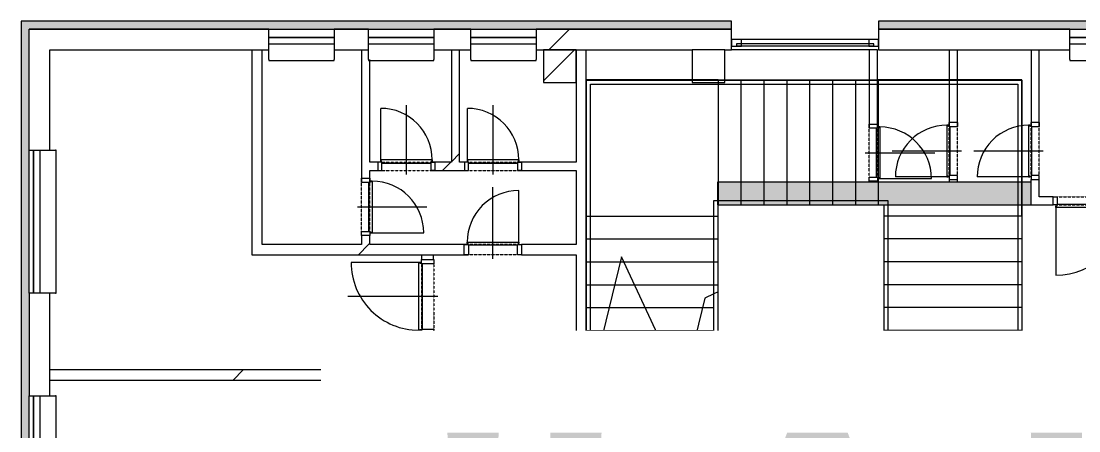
# Model space of a CAD drawing. Header units: millimetres. Extents: x -2814 to 222032, y -45352 to 20466.
# Drawn here: x 102771 to 115711, y 3898 to 8910 of the extents above; entities that cross this region are included whole.
import ezdxf

# ---------------------------------------------------------------- set-up
doc = ezdxf.new("R2010")
doc.units = ezdxf.units.MM
doc.linetypes.add('Čerchovaná se dvěma tečkami', pattern=[2.59, 1, -0.53, 0, -0.53, 0, -0.53])
for name, color, linetype, lineweight in [('A-DOOR', 31, 'Continuous', 13), ('A-DOOR-FRAM', 31, 'Continuous', 25), ('A-FLOR', 192, 'Continuous', 13), ('A-FLOR-HRAL', 11, 'Continuous', 13), ('A-GENM', 13, 'Continuous', 13), ('A-GLAZ', 151, 'Continuous', 13), ('A-GLAZ-CURT', 52, 'Continuous', 13), ('A-GLAZ-CWMG', 51, 'Continuous', 13), ('A-WALL', 113, 'Continuous', 13), ('A-WALL-PATT', 111, 'Continuous', 13), ('G-ANNO-TEXT', 231, 'Continuous', 9), ('S-COLS', 52, 'Continuous', 13), ('S-STRS', 31, 'Continuous', 13), ('S-STRS-MBND', 31, 'Continuous', 13)]:
    doc.layers.add(name, color=color, linetype=linetype, lineweight=lineweight)
doc.styles.add('Arial_3', font='arial.ttf', dxfattribs={"height": 5000})
pattern_1 = [(45, (92359, 0), (-4242.6, 4242.6), [])]

# ---------------------------------------------------------------- blocks, each defined once
blk = doc.blocks.new('OKNO_2k_ - OKNO_2k_1750 x 1750-1963716-Mapka _ závislý 5')
at = {"layer": 'A-GLAZ', "lineweight": 9}
for p, q in [((-875, 126), (875, 126)), ((-875, 75), (-875, 126)), ((875, 75), (-875, 75)), ((-875, 75), (875, 75)), ((-875, -5), (-875, 75)), ((875, 126), (875, 75)), ((875, 75), (875, -5)), ((875, -5), (-875, -5))]:
    blk.add_line(p, q, dxfattribs=at)
blk = doc.blocks.new('OKNO_1k - OKNO_1k_800x900-2034290-Mapka _ závislý 5')
at = {"layer": 'A-GLAZ', "lineweight": 9}
for p, q in [((-400, 126), (400, 126)), ((-400, 25), (-400, 126)), ((400, 25), (-400, 25)), ((-400, 25), (400, 25)), ((-400, -55), (-400, 25)), ((400, 126), (400, 25)), ((400, 25), (400, -55)), ((400, -55), (-400, -55))]:
    blk.add_line(p, q, dxfattribs=at)
blk = doc.blocks.new('parapet s nosem_vnitní - parapet s nosem_vnitní-1280353-Mapka _ závislý 5')
at = {"layer": 'A-GENM', "lineweight": 9}
for p, q in [((-400, -190), (-400, 0)), ((400, 0), (400, -190)), ((-400, -190), (-400, -200)), ((-400, -200), (400, -200)), ((-400, -200), (400, -200)), ((400, -200), (400, -190))]:
    blk.add_line(p, q, dxfattribs=at)
blk = doc.blocks.new('OKNO_1k - OKNO_1k_800x900-2034288-Mapka _ závislý 5')
at = {"layer": 'A-GLAZ', "lineweight": 9}
for p, q in [((-400, 126), (400, 126)), ((-400, 25), (-400, 126)), ((400, 25), (-400, 25)), ((-400, 25), (400, 25)), ((-400, -55), (-400, 25)), ((400, 126), (400, 25)), ((400, 25), (400, -55)), ((400, -55), (-400, -55))]:
    blk.add_line(p, q, dxfattribs=at)
blk = doc.blocks.new('OKNO_1k - OKNO_1k_800x900-2034289-Mapka _ závislý 5')
at = {"layer": 'A-GLAZ', "lineweight": 9}
for p, q in [((-400, 126), (400, 126)), ((-400, 25), (-400, 126)), ((400, 25), (-400, 25)), ((-400, 25), (400, 25)), ((-400, -55), (-400, 25)), ((400, 126), (400, 25)), ((400, 25), (400, -55)), ((400, -55), (-400, -55))]:
    blk.add_line(p, q, dxfattribs=at)
blk = doc.blocks.new('DPS_panel_plný - DPS_panel_plný-1380643-Mapka _ závislý 5')
at = {"layer": 'A-GLAZ-CURT', "lineweight": 9}
for p, q in [((840, 28), (-840, 28)), ((-840, 28), (-840, 0)), ((-840, 0), (840, 0)), ((840, 0), (840, 28))]:
    blk.add_line(p, q, dxfattribs=at)
blk = doc.blocks.new('Rectangular Mullion - Rectangular Mullion-Loc wall 49 Bottom 120mm 02-1380641-Mapka _ závislý 5')
at = {"layer": 'A-GLAZ-CWMG', "lineweight": 9}
for p, q in [((20783, 8685), (19223, 8685)), ((20783, 8605), (19223, 8605))]:
    blk.add_line(p, q, dxfattribs=at)
blk = doc.blocks.new('Rectangular Mullion - Rectangular Mullion-Loc wall 49 Bottom 120mm 02-1380644-Mapka _ závislý 5')
at = {"layer": 'A-GLAZ-CWMG', "lineweight": 9}
for p, q in [((-120, -79), (-120, 1)), ((-120, 1), (0, 1)), ((0, 1), (0, -79)), ((0, -79), (-120, -79))]:
    blk.add_line(p, q, dxfattribs=at)
blk = doc.blocks.new('Rectangular Mullion - Rectangular Mullion-Loc wall 49 Bottom 120mm 02-1380654-Mapka _ závislý 5')
at = {"layer": 'A-GLAZ-CWMG', "lineweight": 9}
for p, q in [((0, 1), (-120, 1)), ((-120, 1), (-120, -79)), ((0, -79), (0, 1)), ((-120, -79), (0, -79))]:
    blk.add_line(p, q, dxfattribs=at)
blk = doc.blocks.new('parapet s nosem_vnitní - parapet s nosem_vnitní-1501804-Mapka _ závislý 5')
at = {"layer": 'A-GENM', "lineweight": 9}
for p, q in [((-875, -190), (-875, 0)), ((875, 0), (875, -190)), ((-875, -190), (-875, -200)), ((-875, -200), (875, -200)), ((-875, -200), (875, -200)), ((875, -200), (875, -190))]:
    blk.add_line(p, q, dxfattribs=at)
blk = doc.blocks.new('DVERE_1k_oblozka - DD03_01_600x1970_koupelna-1549500-Mapka _ závislý 5')
at = {"layer": 'A-DOOR', "lineweight": 9}
for p, q in [((-315, 47), (-315, 707)), ((0, -103), (0, 747)), ((-300, 47), (-350, 47)), ((-350, 47), (-350, -53)), ((315, 77), (-315, 77)), ((-315, 77), (-315, 62)), ((-315, 62), (-300, 62)), ((-300, -53), (-300, 47)), ((-300, 37), (300, 37)), ((205, 77), (-205, 77)), ((300, 62), (315, 62)), ((350, 47), (300, 47)), ((300, 47), (300, -53)), ((315, 62), (315, 77)), ((315, 77), (315, 47)), ((350, -53), (350, 47)), ((-350, -53), (-300, -53)), ((300, -53), (350, -53))]:
    blk.add_line(p, q, dxfattribs=at)
at = {"layer": 'A-DOOR', "linetype": 'Čerchovaná se dvěma tečkami', "lineweight": 9}
for p, q in [((-300, 47), (300, 47)), ((-300, -53), (300, -53))]:
    blk.add_line(p, q, dxfattribs=at)
at = {"layer": 'A-DOOR', "lineweight": 9}
blk.add_arc((-315, 77), 630, 360, 90, dxfattribs=at)
at = {"layer": 'A-DOOR-FRAM', "lineweight": 9}
for p, q in [((-300, 47), (-350, 47)), ((-300, -53), (-300, 47)), ((300, 47), (300, -53)), ((300, 47), (350, 47)), ((-350, -53), (-300, -53)), ((350, -53), (300, -53))]:
    blk.add_line(p, q, dxfattribs=at)
blk = doc.blocks.new('DVERE_1k_oblozka - DD03_01_600x1970_koupelna-1549499-Mapka _ závislý 5')
at = {"layer": 'A-DOOR', "lineweight": 9}
for p, q in [((-350, 53), (-300, 53)), ((-350, -47), (-350, 53)), ((-300, 53), (-300, -47)), ((0, 103), (0, -747)), ((300, 53), (350, 53)), ((300, -47), (300, 53)), ((350, 53), (350, -47)), ((-300, -47), (-350, -47)), ((-315, -47), (-315, -707)), ((-315, -62), (-300, -62)), ((-315, -77), (-315, -62)), ((315, -77), (-315, -77)), ((-300, -37), (300, -37)), ((205, -77), (-205, -77)), ((350, -47), (300, -47)), ((300, -62), (315, -62)), ((315, -77), (315, -47)), ((315, -62), (315, -77))]:
    blk.add_line(p, q, dxfattribs=at)
at = {"layer": 'A-DOOR', "linetype": 'Čerchovaná se dvěma tečkami', "lineweight": 9}
for p, q in [((-300, 53), (300, 53)), ((-300, -47), (300, -47))]:
    blk.add_line(p, q, dxfattribs=at)
at = {"layer": 'A-DOOR', "lineweight": 9}
blk.add_arc((-315, -77), 630, 270, 0, dxfattribs=at)
at = {"layer": 'A-DOOR-FRAM', "lineweight": 9}
for p, q in [((-350, 53), (-300, 53)), ((-300, 53), (-300, -47)), ((300, -47), (300, 53)), ((350, 53), (300, 53)), ((-300, -47), (-350, -47)), ((300, -47), (350, -47))]:
    blk.add_line(p, q, dxfattribs=at)
blk = doc.blocks.new('DVERE_1k_oblozka - DD03_01_800x1970_koupelna-1549492-Mapka _ závislý 5')
at = {"layer": 'A-DOOR', "lineweight": 9}
for p, q in [((-450, 53), (-400, 53)), ((-450, -47), (-450, 53)), ((-400, 53), (-400, -47)), ((0, 103), (0, -947)), ((400, 53), (450, 53)), ((400, -47), (400, 53)), ((450, 53), (450, -47)), ((-400, -47), (-450, -47)), ((-415, -47), (-415, -907)), ((-415, -62), (-400, -62)), ((-415, -77), (-415, -62)), ((415, -77), (-415, -77)), ((-400, -37), (400, -37)), ((305, -77), (-305, -77)), ((450, -47), (400, -47)), ((400, -62), (415, -62)), ((415, -77), (415, -47)), ((415, -62), (415, -77))]:
    blk.add_line(p, q, dxfattribs=at)
at = {"layer": 'A-DOOR', "linetype": 'Čerchovaná se dvěma tečkami', "lineweight": 9}
for p, q in [((-400, 53), (400, 53)), ((-400, -47), (400, -47))]:
    blk.add_line(p, q, dxfattribs=at)
at = {"layer": 'A-DOOR', "lineweight": 9}
blk.add_arc((-415, -77), 830, 270, 0, dxfattribs=at)
at = {"layer": 'A-DOOR-FRAM', "lineweight": 9}
for p, q in [((-450, 53), (-400, 53)), ((-400, 53), (-400, -47)), ((400, -47), (400, 53)), ((450, 53), (400, 53)), ((-400, -47), (-450, -47)), ((400, -47), (450, -47))]:
    blk.add_line(p, q, dxfattribs=at)
blk = doc.blocks.new('DVERE_1k_oblozka - DD03_01_800x1970_koupelna-1549494-Mapka _ závislý 5')
at = {"layer": 'A-DOOR', "lineweight": 9}
for p, q in [((-450, 78), (-400, 78)), ((-450, -72), (-450, 78)), ((-400, 78), (-400, -72)), ((0, 128), (0, -972)), ((400, 78), (450, 78)), ((400, -72), (400, 78)), ((450, 78), (450, -72)), ((-400, -72), (-450, -72)), ((-415, -72), (-415, -932)), ((-415, -87), (-400, -87)), ((-415, -102), (-415, -87)), ((415, -102), (-415, -102)), ((-400, -62), (400, -62)), ((305, -102), (-305, -102)), ((450, -72), (400, -72)), ((400, -87), (415, -87)), ((415, -102), (415, -72)), ((415, -87), (415, -102))]:
    blk.add_line(p, q, dxfattribs=at)
at = {"layer": 'A-DOOR', "linetype": 'Čerchovaná se dvěma tečkami', "lineweight": 9}
for p, q in [((-400, 78), (400, 78)), ((-400, -72), (400, -72))]:
    blk.add_line(p, q, dxfattribs=at)
at = {"layer": 'A-DOOR', "lineweight": 9}
blk.add_arc((-415, -102), 830, 270, 0, dxfattribs=at)
at = {"layer": 'A-DOOR-FRAM', "lineweight": 9}
for p, q in [((-450, 78), (-400, 78)), ((-400, 78), (-400, -72)), ((400, -72), (400, 78)), ((450, 78), (400, 78)), ((-400, -72), (-450, -72)), ((400, -72), (450, -72))]:
    blk.add_line(p, q, dxfattribs=at)
blk = doc.blocks.new('DVERE_1k_oblozka - DD03_01_600x1970_koupelna-1940558-Mapka _ závislý 5')
at = {"layer": 'A-DOOR', "lineweight": 9}
for p, q in [((-350, 65), (-300, 65)), ((-350, -60), (-350, 65)), ((-300, 65), (-300, -60)), ((0, 115), (0, -760)), ((300, 65), (350, 65)), ((300, -60), (300, 65)), ((350, 65), (350, -60)), ((-300, -60), (-350, -60)), ((-315, -60), (-315, -720)), ((-315, -75), (-300, -75)), ((-315, -90), (-315, -75)), ((315, -90), (-315, -90)), ((-300, -50), (300, -50)), ((205, -90), (-205, -90)), ((350, -60), (300, -60)), ((300, -75), (315, -75)), ((315, -90), (315, -60)), ((315, -75), (315, -90))]:
    blk.add_line(p, q, dxfattribs=at)
at = {"layer": 'A-DOOR', "linetype": 'Čerchovaná se dvěma tečkami', "lineweight": 9}
for p, q in [((-300, 65), (300, 65)), ((-300, -60), (300, -60))]:
    blk.add_line(p, q, dxfattribs=at)
at = {"layer": 'A-DOOR', "lineweight": 9}
blk.add_arc((-315, -90), 630, 270, 0, dxfattribs=at)
at = {"layer": 'A-DOOR-FRAM', "lineweight": 9}
for p, q in [((-350, 65), (-300, 65)), ((-300, 65), (-300, -60)), ((300, -60), (300, 65)), ((350, 65), (300, 65)), ((-300, -60), (-350, -60)), ((300, -60), (350, -60))]:
    blk.add_line(p, q, dxfattribs=at)
blk = doc.blocks.new('DVERE_1k_oblozka - DD03_01_800x1970_koupelna-1941344-Mapka _ závislý 5')
at = {"layer": 'A-DOOR', "lineweight": 9}
for p, q in [((0, 178), (0, -1022)), ((-450, 128), (-400, 128)), ((-450, -122), (-450, 128)), ((-400, 128), (-400, -122)), ((400, 128), (450, 128)), ((400, -122), (400, 128)), ((450, 128), (450, -122)), ((-400, -122), (-450, -122)), ((-415, -122), (-415, -982)), ((-400, -112), (400, -112)), ((450, -122), (400, -122)), ((415, -152), (415, -122)), ((-415, -137), (-400, -137)), ((-415, -152), (-415, -137)), ((415, -152), (-415, -152)), ((305, -152), (-305, -152)), ((400, -137), (415, -137)), ((415, -137), (415, -152))]:
    blk.add_line(p, q, dxfattribs=at)
at = {"layer": 'A-DOOR', "linetype": 'Čerchovaná se dvěma tečkami', "lineweight": 9}
for p, q in [((-400, 128), (400, 128)), ((-400, -122), (400, -122))]:
    blk.add_line(p, q, dxfattribs=at)
at = {"layer": 'A-DOOR', "lineweight": 9}
blk.add_arc((-415, -152), 830, 270, 0, dxfattribs=at)
at = {"layer": 'A-DOOR-FRAM', "lineweight": 9}
for p, q in [((-450, 128), (-400, 128)), ((-400, 128), (-400, -122)), ((400, -122), (400, 128)), ((450, 128), (400, 128)), ((-400, -122), (-450, -122)), ((400, -122), (450, -122))]:
    blk.add_line(p, q, dxfattribs=at)
blk = doc.blocks.new('Typ horního madla - Horní madlo_Vnitřní_-2021614-Mapka _ závislý 5')
at = {"layer": 'A-FLOR-HRAL', "lineweight": 9}
for p, q in [((18888, 6715), (19013, 6715)), ((18888, 6590), (18888, 6715)), ((18938, 6665), (19013, 6665)), ((18938, 6590), (18938, 6665)), ((19013, 6715), (20898, 6715)), ((19013, 6665), (20898, 6665)), ((20898, 6715), (21015, 6715)), ((20898, 6665), (20965, 6665)), ((20965, 6665), (20965, 6526)), ((21015, 6715), (21015, 6526)), ((18888, 6526), (18888, 6590)), ((18888, 5574), (18888, 6526)), ((18938, 6526), (18938, 6590)), ((18938, 5597), (18938, 6526)), ((20965, 6526), (20965, 4846)), ((21015, 6526), (21015, 4846)), ((18938, 5597), (18888, 5574)), ((18888, 4846), (18888, 5574)), ((18938, 4846), (18938, 5597)), ((18888, 4846), (18938, 4846)), ((21015, 4846), (20965, 4846))]:
    blk.add_line(p, q, dxfattribs=at)
blk = doc.blocks.new('Typ horního madla - Horní madlo_Vnitřní_-2021630-Mapka _ závislý 5')
at = {"layer": 'A-FLOR-HRAL', "lineweight": 9}
for p, q in [((17327, 8190), (18658, 8190)), ((17327, 6526), (17327, 8190)), ((18658, 8190), (20898, 8190)), ((20898, 8190), (22655, 8190)), ((22655, 8190), (22655, 6806)), ((17377, 8140), (18658, 8140)), ((17377, 6526), (17377, 8140)), ((18658, 8140), (20898, 8140)), ((20898, 8140), (22605, 8140)), ((22605, 8140), (22605, 6806)), ((22605, 6806), (22605, 4846)), ((22655, 6806), (22655, 4846)), ((17327, 4846), (17327, 6526)), ((17377, 4869), (17377, 6526)), ((17377, 4869), (17327, 4846)), ((17327, 4846), (17377, 4846)), ((17327, 4846), (17327, 4846)), ((17377, 4846), (17377, 4869)), ((22655, 4846), (22605, 4846))]:
    blk.add_line(p, q, dxfattribs=at)
blk = doc.blocks.new('Betonový čtvercový sloup - 400 x 400-V184-Mapka _ závislý 5')
at = {"layer": 'S-COLS', "lineweight": 9}
h = blk.add_hatch(dxfattribs=at)
h.set_pattern_fill('FP_225', color=256, style=0, pattern_type=2)
h.set_pattern_definition([(45, (-18821, -8360), (-7184, 7184), []), (45, (-15948, -8360), (-7184, 7184), []), (45, (-10200, -8360), (-4310.5, 10058), [4064, -2032, 67, -1965])])
h.paths.add_polyline_path([(-200, -200), (200, -200), (200, 200), (-200, 200)])
for p, q in [((200, 200), (-200, 200)), ((-200, 200), (-200, -200)), ((200, -200), (200, 200)), ((-200, -200), (200, -200))]:
    blk.add_line(p, q, dxfattribs=at)

msp = doc.modelspace()

# ---------------------------------------------------------------- hatches: boundary and pattern name
at = {"layer": 'A-WALL-PATT', "lineweight": 9}
h = msp.add_hatch(color=256, dxfattribs=at)
h.paths.add_polyline_path([(118791.2, 8810.3), (118791.2, 8910.3), (113261.9, 8910.3), (113261.9, 8810.3), (118691.2, 8810.3)])
h.paths.add_polyline_path([(102871.2, 8810.3), (111461.9, 8810.3), (111461.9, 8910.3), (102771.2, 8910.3), (102771.2, 8810.3)])
for points in [[(102771.2, -4049.7), (102871.2, -4049.7), (102871.2, 8810.3), (102771.2, 8810.3), (102771.2, -3886.1)], [(114226.3, 6661.4), (115126.3, 6661.4), (115126.3, 6941.4), (111290.5, 6941.4), (111290.5, 6661.4), (114126.3, 6661.4)]]:
    msp.add_hatch(color=256, dxfattribs=at).paths.add_polyline_path(points)
h = msp.add_hatch(dxfattribs=at)
h.set_pattern_fill('FP_161', color=256, angle=-315, style=0, pattern_type=2)
h.set_pattern_definition([(225, (109478, 8810), (5747.4, -5747.4), []), (180, (100320, 6118), (-5747.4, -5747.4), [1016, -10478.7]), (225, (99304, 6118), (5747.4, -5747.4), [1016, -7112]), (270, (98586, 5400), (5747.4, -5747.4), [1016, -10478.7]), (315, (98586, 4384), (5747.4, 5747.4), [1016, -7112]), (180, (100320, 3665.3), (-5747.4, -5747.4), [1016, -10478.7]), (225, (101039, 4384), (5747.4, -5747.4), [1016, -7112]), (270, (101038.7, 5400), (5747.4, -5747.4), [1016, -10478.7]), (315, (100320, 6118), (5747.4, 5747.4), [1016, -7112]), (225, (97657, 2736.5), (5747.4, -5747.4), [2032, -6096])])
h.paths.add_polyline_path([(118691.2, 8560.3), (118691.2, 8810.3), (116402.6, 8810.3), (116402.6, 8560.3), (118441.2, 8560.3)])
h.paths.add_polyline_path([(103121.2, 8560.3), (105801.7, 8560.3), (105801.7, 8810.3), (102871.2, 8810.3), (102871.2, 8560.3)])
h.paths.add_polyline_path([(107021.7, 8560.3), (107021.7, 8810.3), (106601.7, 8810.3), (106601.7, 8560.3), (106936.3, 8560.3)])
h.paths.add_polyline_path([(114126.3, 8560.3), (115602.6, 8560.3), (115602.6, 8810.3), (113261.9, 8810.3), (113261.9, 8560.3)])
h.paths.add_polyline_path([(107821.7, 8560.3), (108271.7, 8577.6), (108271.7, 8810.3), (107821.7, 8810.3), (107821.7, 8604.7)])
h.paths.add_polyline_path([(109071.7, 8560.3), (111461.9, 8560.3), (111461.9, 8810.3), (109071.7, 8810.3), (109071.7, 8630.3)])
h = msp.add_hatch(dxfattribs=at)
h.set_pattern_fill('FP_160', color=256, angle=45, style=0, pattern_type=2)
h.set_pattern_definition([(315, (102871, -536.6), (5747.4, 5747.4), []), (270, (105563.3, -9694.5), (5747.4, -5747.4), [1016, -10478.7]), (315, (105563, -10710.5), (5747.4, 5747.4), [1016, -7112]), (0, (106282, -11429), (5747.4, 5747.4), [1016, -10478.7]), (45, (107298, -11429), (-5747.4, 5747.4), [1016, -7112]), (270, (108016, -9694.5), (5747.4, -5747.4), [1016, -10478.7]), (315, (107298, -8976), (5747.4, 5747.4), [1016, -7112]), (0, (106282, -8976), (5747.4, 5747.4), [1016, -10478.7]), (45, (105563, -9694.5), (-5747.4, 5747.4), [1016, -7112]), (315, (108945, -12358), (5747.4, 5747.4), [2032, -6096])])
h.paths.add_polyline_path([(102871.2, -3886.1), (103037.7, -3886.1), (103037.7, -3474), (103121.2, -3474), (103121.2, -408.1), (102871.2, -408.1), (102871.2, -3474)])
h.paths.add_polyline_path([(103001.2, 1341.9), (103121.2, 1341.9), (103119, 2577.8), (102871.2, 2577.8), (102871.2, 1341.9), (102921.2, 1341.9)])
h.paths.add_polyline_path([(103046.5, 4327.8), (103121.2, 4327.8), (103121.2, 5582.8), (102871.2, 5582.8), (102871.2, 4327.8), (103001.2, 4327.8)])
h.paths.add_polyline_path([(102921.2, 7332.8), (103121.2, 7332.8), (103121.2, 8560.3), (102871.2, 8560.3), (102871.2, 7332.8)])
h = msp.add_hatch(dxfattribs=at)
h.set_pattern_fill('FP_143', color=256, style=0, pattern_type=2)
h.set_pattern_definition(pattern_1)
h.paths.add_polyline_path([(106936.3, 6177.3), (107036.3, 6177.3), (107036.3, 6287.3), (106936.3, 6287.3)])
h.paths.add_polyline_path([(106936.3, 6987.3), (107036.3, 6987.3), (107021.7, 8560.3), (106936.3, 8560.3), (106936.3, 7994.3)])
h = msp.add_hatch(dxfattribs=at)
h.set_pattern_fill('FP_143', color=256, style=0, pattern_type=2)
h.set_pattern_definition(pattern_1)
h.paths.add_polyline_path([(108134.8, 7183.7), (108134.8, 8560.3), (108034.8, 8560.3), (108034.8, 7183.7)])
h = msp.add_hatch(dxfattribs=at)
h.set_pattern_fill('FP_143', color=256, style=0, pattern_type=2)
h.set_pattern_definition(pattern_1)
h.paths.add_polyline_path([(108194.8, 7083.7), (108194.8, 7183.7), (107834.8, 7183.7), (107834.8, 7083.7)])
h.paths.add_polyline_path([(107036.3, 7083.7), (107134.8, 7083.7), (107134.8, 7183.7), (107036.3, 7183.7)])
h.paths.add_polyline_path([(109560.5, 7083.7), (109560.5, 7183.7), (108894.8, 7183.7), (108894.8, 7083.7)])
h = msp.add_hatch(dxfattribs=at)
h.set_pattern_fill('FP_143', color=256, style=0, pattern_type=2)
h.set_pattern_definition(pattern_1)
h.paths.add_polyline_path([(108192.8, 6052.3), (108192.8, 6177.3), (105593.8, 6177.3), (105593.8, 6052.3), (107817.8, 6052.3)])
h.paths.add_polyline_path([(108892.8, 6052.3), (109560.5, 6052.3), (109560.5, 6177.3), (108892.8, 6177.3)])
h = msp.add_hatch(dxfattribs=at)
h.set_pattern_fill('FP_222', color=256, angle=45, style=0, pattern_type=2)
h.set_pattern_definition([(135, (107818, 4856), (-5747, -5747), []), (90, (105125.6, 14014), (-5747.4, 5747.4), [1016, -10478.7]), (135, (105126, 15030), (-5747.4, -5747.4), [1016, -7112]), (180, (104407, 15748.4), (-5747.4, -5747.4), [1016, -10478.7]), (225, (103391, 15748), (5747.4, -5747.4), [1016, -7112]), (90, (102673, 14014), (-5747.4, 5747.4), [1016, -10478.7]), (135, (103391, 13295.5), (-5747.4, -5747.4), [1016, -7112]), (180, (104407, 13295.5), (-5747.4, -5747.4), [1016, -10478.7]), (225, (105126, 14014), (5747.4, -5747.4), [1016, -7112]), (135, (101744, 16677), (-5747.4, -5747.4), [2032, -6096])])
h.paths.add_polyline_path([(107567.8, -1083.3), (107817.8, -1083.3), (107817.8, 1.7), (107567.8, 1.7)])
h.paths.add_polyline_path([(107567.8, 901.7), (107817.8, 901.7), (107817.8, 3076.7), (107567.8, 3076.7), (107567.8, 1181.6)])
h.paths.add_polyline_path([(107678, 3976.7), (107817.8, 3976.7), (107817.8, 5048), (107567.8, 5048), (107567.8, 3976.7)])
h = msp.add_hatch(dxfattribs=at)
h.set_pattern_fill('FP_143', color=256, style=0, pattern_type=2)
h.set_pattern_definition(pattern_1)
h.paths.add_polyline_path([(103121.2, 4519.2), (107567.8, 4519.2), (107567.8, 4644.2), (103121.2, 4644.2)])
at = {"layer": 'S-COLS', "lineweight": 9}
h = msp.add_hatch(dxfattribs=at)
h.set_pattern_fill('FP_200', color=256, style=0, pattern_type=2)
h.set_pattern_definition([(45, (92359, 0), (-7184, 7184), []), (45, (95233, 0), (-7184, 7184), []), (45, (100980, 0), (-4310.5, 10058), [4064, -2032, 67, -1965])])
h.paths.add_polyline_path([(109160.5, 8160.3), (109560.5, 8160.3), (109560.5, 8560.3), (109160.5, 8560.3)])

# ---------------------------------------------------------------- linework, layer by layer
at = {"layer": 'A-FLOR', "lineweight": 9}
msp.add_line((113147.4, 8560.3), (111461.9, 8560.3), dxfattribs=at)
at = {"layer": 'A-WALL', "lineweight": 9}
for p, q in [((111461.9, 8910.3), (102771.2, 8910.3)), ((102771.2, 8910.3), (102771.2, -4049.7)), ((102871.2, 8810.3), (105801.7, 8810.3)), ((105801.7, 8810.3), (102871.2, 8810.3)), ((102871.2, 7332.8), (102871.2, 8810.3)), ((106601.7, 8810.3), (107021.7, 8810.3)), ((107021.7, 8810.3), (106601.7, 8810.3)), ((107821.7, 8810.3), (108271.7, 8810.3)), ((108271.7, 8810.3), (107821.7, 8810.3)), ((109071.7, 8810.3), (111461.9, 8810.3)), ((111461.9, 8810.3), (109071.7, 8810.3)), ((111461.9, 8560.3), (111461.9, 8910.3)), ((118791.2, 8910.3), (113261.9, 8910.3)), ((113261.9, 8910.3), (113261.9, 8560.3)), ((113261.9, 8810.3), (115602.6, 8810.3)), ((115602.6, 8810.3), (113261.9, 8810.3)), ((103121.2, 7332.8), (103121.2, 8560.3)), ((103121.2, 8560.3), (105801.7, 8560.3)), ((105593.8, 8560.3), (105593.8, 6052.3)), ((105718.8, 6177.3), (105718.8, 8560.3)), ((106601.7, 8560.3), (107021.7, 8560.3)), ((106936.3, 8560.3), (106936.3, 6987.3)), ((107821.7, 8560.3), (108271.7, 8560.3)), ((108034.8, 8560.3), (108034.8, 7183.7)), ((108134.8, 7183.7), (108134.8, 8560.3)), ((109071.7, 8560.3), (110980.5, 8560.3)), ((109560.5, 8560.3), (109560.5, 7183.7)), ((109685.5, 4725.3), (109685.5, 8560.3)), ((111380.5, 8560.3), (111461.9, 8560.3)), ((113247.4, 8560.3), (113147.4, 8560.3)), ((113147.4, 8560.3), (113147.4, 7650.8)), ((113247.4, 7650.8), (113247.4, 8560.3)), ((113261.9, 8560.3), (115602.6, 8560.3)), ((114126.3, 8560.3), (114126.3, 7671.4)), ((114226.3, 7671.4), (114226.3, 8560.3)), ((115126.3, 8560.3), (115126.3, 7671.4)), ((115226.3, 7671.4), (115226.3, 8560.3)), ((107036.3, 7183.7), (107036.3, 8440.3)), ((107134.8, 7183.7), (107036.3, 7183.7)), ((108034.8, 7183.7), (107834.8, 7183.7)), ((108194.8, 7183.7), (108134.8, 7183.7)), ((109560.5, 7183.7), (108894.8, 7183.7)), ((107036.3, 7083.7), (107134.8, 7083.7)), ((107036.3, 6987.3), (107036.3, 7083.7)), ((107834.8, 7083.7), (108194.8, 7083.7)), ((108894.8, 7083.7), (109560.5, 7083.7)), ((109560.5, 7083.7), (109560.5, 6177.3)), ((115126.3, 6941.4), (111290.5, 6941.4)), ((111290.5, 6941.4), (111290.5, 6661.4)), ((113147.4, 6950.8), (113147.4, 6941.4)), ((113247.4, 6941.4), (113247.4, 6950.8)), ((114126.3, 6971.4), (114126.3, 6941.4)), ((114226.3, 6941.4), (114226.3, 6971.4)), ((115126.3, 6661.4), (115126.3, 6971.4)), ((115226.3, 6761.4), (115226.3, 6971.4)), ((115396.3, 6761.4), (115226.3, 6761.4)), ((111290.5, 6661.4), (115126.3, 6661.4)), ((115126.3, 6661.4), (115396.3, 6661.4)), ((106936.3, 6287.3), (106936.3, 6177.3)), ((107036.3, 6177.3), (107036.3, 6287.3)), ((106936.3, 6177.3), (105718.8, 6177.3)), ((108192.8, 6177.3), (107036.3, 6177.3)), ((109560.5, 6177.3), (108892.8, 6177.3)), ((105593.8, 6052.3), (108192.8, 6052.3)), ((107667.8, 6052.3), (107667.8, 5993)), ((107817.8, 5993), (107817.8, 6052.3)), ((108892.8, 6052.3), (109560.5, 6052.3)), ((109560.5, 6052.3), (109560.5, 4725.3)), ((102871.2, 5582.8), (102871.2, 4327.8)), ((103121.2, 4327.8), (103121.2, 5582.8)), ((107567.8, 5048), (107567.8, 3976.7)), ((107567.8, 5048), (107817.8, 5048)), ((107667.8, 5093), (107667.8, 5048)), ((107817.8, 3976.7), (107817.8, 5093)), ((109560.5, 4725.3), (109685.5, 4725.3)), ((107567.8, 4644.2), (103121.2, 4644.2)), ((103121.2, 4519.2), (107567.8, 4519.2))]:
    msp.add_line(p, q, dxfattribs=at)
at = {"layer": 'S-COLS', "lineweight": 9}
for p, q in [((109560.5, 8560.3), (109160.5, 8560.3)), ((109160.5, 8560.3), (109160.5, 8160.3)), ((109560.5, 8160.3), (109560.5, 8560.3)), ((109160.5, 8160.3), (109560.5, 8160.3))]:
    msp.add_line(p, q, dxfattribs=at)
at = {"layer": 'S-STRS', "lineweight": 9}
for p, q in [((110100.6, 5965.7), (110144.6, 5965.7)), ((110100.6, 5965.7), (110144.6, 5965.7)), ((110032.6, 5685.7), (110275.1, 5685.7)), ((110032.6, 5685.7), (110275.1, 5685.7)), ((111297.6, 5405.7), (111297.6, 5597.5)), ((109964.5, 5405.7), (110405.7, 5405.7)), ((109964.5, 5405.7), (110405.7, 5405.7)), ((111108.1, 5405.7), (111247.2, 5405.7)), ((111108.1, 5405.7), (111247.2, 5405.7)), ((111297.6, 5125.7), (111297.6, 5405.7)), ((109896.5, 5125.7), (110536.3, 5125.7)), ((109896.5, 5125.7), (110536.3, 5125.7)), ((111040, 5125.7), (111247.2, 5125.7)), ((111040, 5125.7), (111247.2, 5125.7)), ((111297.6, 4845.7), (111297.6, 5125.7)), ((109685.5, 4845.7), (110666.8, 4845.7)), ((109685.5, 4845.7), (110666.8, 4845.7)), ((110972, 4845.7), (111247.2, 4845.7)), ((110972, 4845.7), (111247.2, 4845.7))]:
    msp.add_line(p, q, dxfattribs=at)
at = {"layer": 'S-STRS-MBND', "lineweight": 9}
for p, q in [((109685.5, 8190.4), (109685.5, 6525.7)), ((111297.6, 8190.4), (109685.5, 8190.4)), ((111297.6, 8190.4), (111297.6, 6664.5)), ((111297.6, 8190.4), (113257.6, 8190.4)), ((111297.6, 8190.4), (111297.6, 6664.5)), ((111577.6, 8190.4), (111577.6, 6664.5)), ((111577.6, 8190.4), (111577.6, 6664.5)), ((111857.6, 8190.4), (111857.6, 6664.5)), ((111857.6, 8190.4), (111857.6, 6664.5)), ((112137.6, 8190.4), (112137.6, 6664.5)), ((112137.6, 8190.4), (112137.6, 6664.5)), ((112417.6, 8190.4), (112417.6, 6664.5)), ((112417.6, 8190.4), (112417.6, 6664.5)), ((112697.6, 8190.4), (112697.6, 6664.5)), ((112697.6, 8190.4), (112697.6, 6664.5)), ((112977.6, 8190.4), (112977.6, 6664.5)), ((112977.6, 8190.4), (112977.6, 6664.5)), ((115014.1, 8190.4), (113257.6, 8190.4)), ((113257.6, 8190.4), (113257.6, 6664.5)), ((113257.6, 8190.4), (113257.6, 6664.5)), ((115014.1, 6525.7), (115014.1, 8190.4)), ((111297.6, 6525.7), (111297.6, 6664.5)), ((111297.6, 6664.5), (113257.6, 6664.5)), ((113257.6, 6664.5), (113323.4, 6664.5)), ((113323.4, 6664.5), (113323.4, 6525.7)), ((109685.5, 6525.7), (111297.6, 6525.7)), ((109685.5, 4886.8), (109685.5, 6525.7)), ((109685.5, 6525.7), (111297.6, 6525.7)), ((111297.6, 5597.5), (111297.6, 6525.7)), ((115014.1, 6525.7), (113323.4, 6525.7)), ((113323.4, 6525.7), (113323.4, 4845.7)), ((115014.1, 6525.7), (113323.4, 6525.7)), ((115014.1, 6525.7), (115014.1, 4845.7)), ((109685.5, 6245.7), (111297.6, 6245.7)), ((109685.5, 6245.7), (111297.6, 6245.7)), ((115014.1, 6245.7), (113323.4, 6245.7)), ((115014.1, 6245.7), (113323.4, 6245.7)), ((109685.5, 5965.7), (110100.6, 5965.7)), ((109685.5, 5965.7), (110100.6, 5965.7)), ((110115.7, 6027.7), (109846.7, 4920.9)), ((110867.4, 4415.5), (110115.7, 6027.7)), ((110144.6, 5965.7), (111297.6, 5965.7)), ((110144.6, 5965.7), (111297.6, 5965.7)), ((115014.1, 5965.7), (113323.4, 5965.7)), ((115014.1, 5965.7), (113323.4, 5965.7)), ((109685.5, 5685.7), (110032.6, 5685.7)), ((109685.5, 5685.7), (110032.6, 5685.7)), ((110275.1, 5685.7), (111297.6, 5685.7)), ((110275.1, 5685.7), (111297.6, 5685.7)), ((111247.2, 5574), (111136.4, 5522.3)), ((115014.1, 5685.7), (113323.4, 5685.7)), ((115014.1, 5685.7), (113323.4, 5685.7)), ((111136.4, 5522.3), (110867.4, 4415.5)), ((109685.5, 5405.7), (109964.5, 5405.7)), ((109685.5, 5405.7), (109964.5, 5405.7)), ((110405.7, 5405.7), (111108.1, 5405.7)), ((110405.7, 5405.7), (111108.1, 5405.7)), ((115014.1, 5405.7), (113323.4, 5405.7)), ((115014.1, 5405.7), (113323.4, 5405.7)), ((109685.5, 5125.7), (109896.5, 5125.7)), ((109685.5, 5125.7), (109896.5, 5125.7)), ((110536.3, 5125.7), (111040, 5125.7)), ((110536.3, 5125.7), (111040, 5125.7)), ((115014.1, 5125.7), (113323.4, 5125.7)), ((115014.1, 5125.7), (113323.4, 5125.7)), ((109846.7, 4920.9), (109685.5, 4845.7)), ((110666.8, 4845.7), (110972, 4845.7)), ((110666.8, 4845.7), (110972, 4845.7)), ((115014.1, 4845.7), (113323.4, 4845.7))]:
    msp.add_line(p, q, dxfattribs=at)

# ---------------------------------------------------------------- block references
at = {"layer": 'A-DOOR', "lineweight": 9}
for name, p in [('DVERE_1k_oblozka - DD03_01_600x1970_koupelna-1549500-Mapka _ závislý 5', (107484.8, 7136.5)), ('DVERE_1k_oblozka - DD03_01_600x1970_koupelna-1549500-Mapka _ závislý 5', (108544.8, 7136.5)), ('DVERE_1k_oblozka - DD03_01_800x1970_koupelna-1549492-Mapka _ závislý 5', (115846.3, 6708.6))]:
    msp.add_blockref(name, p, dxfattribs=at)
for name, p, rotation in [('DVERE_1k_oblozka - DD03_01_600x1970_koupelna-1549499-Mapka _ závislý 5', (113200.3, 7300.8), 89.9999999999999), ('DVERE_1k_oblozka - DD03_01_600x1970_koupelna-1549500-Mapka _ závislý 5', (114173.4, 7321.4), 89.9999999999999), ('DVERE_1k_oblozka - DD03_01_600x1970_koupelna-1549500-Mapka _ závislý 5', (115173.4, 7321.4), 89.9999999999999), ('DVERE_1k_oblozka - DD03_01_600x1970_koupelna-1549499-Mapka _ závislý 5', (106989.1, 6637.3), 89.9999999999999), ('DVERE_1k_oblozka - DD03_01_600x1970_koupelna-1940558-Mapka _ závislý 5', (108542.8, 6117.7), 180), ('DVERE_1k_oblozka - DD03_01_800x1970_koupelna-1549494-Mapka _ závislý 5', (107739.9, 5543), 269.9999999999999), ('DVERE_1k_oblozka - DD03_01_800x1970_koupelna-1941344-Mapka _ závislý 5', (107689.9, 3526.7), 269.9999999999999)]:
    msp.add_blockref(name, p, dxfattribs=dict(at, rotation=rotation))
at = {"layer": 'A-FLOR-HRAL', "lineweight": 9}
for name in ['Typ horního madla - Horní madlo_Vnitřní_-2021630-Mapka _ závislý 5', 'Typ horního madla - Horní madlo_Vnitřní_-2021614-Mapka _ závislý 5']:
    msp.add_blockref(name, (92359.2, 0), dxfattribs=at)
at = {"layer": 'A-GENM', "lineweight": 9}
for p in [(106201.7, 8630.3), (107421.7, 8630.3), (108671.7, 8630.3), (116002.6, 8630.3)]:
    msp.add_blockref('parapet s nosem_vnitní - parapet s nosem_vnitní-1280353-Mapka _ závislý 5', p, dxfattribs=at)
at = {"layer": 'A-GENM', "lineweight": 9, "rotation": 89.99999999999991}
for p in [(103001.2, 6457.8), (103001.2, 3452.8)]:
    msp.add_blockref('parapet s nosem_vnitní - parapet s nosem_vnitní-1501804-Mapka _ závislý 5', p, dxfattribs=at)
at = {"layer": 'A-GLAZ', "lineweight": 9}
for name, p in [('OKNO_1k - OKNO_1k_800x900-2034288-Mapka _ závislý 5', (106201.7, 8685.3)), ('OKNO_1k - OKNO_1k_800x900-2034289-Mapka _ závislý 5', (107421.7, 8685.3)), ('OKNO_1k - OKNO_1k_800x900-2034288-Mapka _ závislý 5', (108671.7, 8685.3)), ('OKNO_1k - OKNO_1k_800x900-2034290-Mapka _ závislý 5', (116002.6, 8685.3))]:
    msp.add_blockref(name, p, dxfattribs=at)
at = {"layer": 'A-GLAZ', "lineweight": 9, "rotation": 89.99999999999991}
for p in [(102996.2, 6457.8), (102996.2, 3452.8)]:
    msp.add_blockref('OKNO_2k_ - OKNO_2k_1750 x 1750-1963716-Mapka _ závislý 5', p, dxfattribs=at)
at = {"layer": 'A-GLAZ-CURT', "lineweight": 9}
msp.add_blockref('DPS_panel_plný - DPS_panel_plný-1380643-Mapka _ závislý 5', (112361.9, 8606.3), dxfattribs=at)
at = {"layer": 'A-GLAZ-CWMG', "lineweight": 9, "rotation": 180}
msp.add_blockref('Rectangular Mullion - Rectangular Mullion-Loc wall 49 Bottom 120mm 02-1380654-Mapka _ závislý 5', (111461.9, 8606.3), dxfattribs=at)
at = {"layer": 'A-GLAZ-CWMG', "lineweight": 9}
msp.add_blockref('Rectangular Mullion - Rectangular Mullion-Loc wall 49 Bottom 120mm 02-1380641-Mapka _ závislý 5', (92359.2, 0), dxfattribs=at)
at = {"layer": 'A-GLAZ-CWMG', "lineweight": 9, "extrusion": (0, 0, -1), "rotation": 180}
msp.add_blockref('Rectangular Mullion - Rectangular Mullion-Loc wall 49 Bottom 120mm 02-1380644-Mapka _ závislý 5', (-113261.9, 8606.3), dxfattribs=at)
at = {"layer": 'S-COLS', "lineweight": 9}
msp.add_blockref('Betonový čtvercový sloup - 400 x 400-V184-Mapka _ závislý 5', (111180.5, 8360.3), dxfattribs=at)

# ---------------------------------------------------------------- next in the draw order: texts
at = {"layer": 'G-ANNO-TEXT', "color": 7, "insert": (107689.2, 3875.6), "char_height": 5000, "width": 11704.638, "attachment_point": 1, "style": 'Arial_3', "bg_fill": 3, "box_fill_scale": 1.25, "bg_fill_color": 256, "bg_fill_true_color": 13158600, "bg_fill_transparency": 0}
msp.add_mtext('"A"', dxfattribs=at)

doc.saveas('drawing.dxf')
